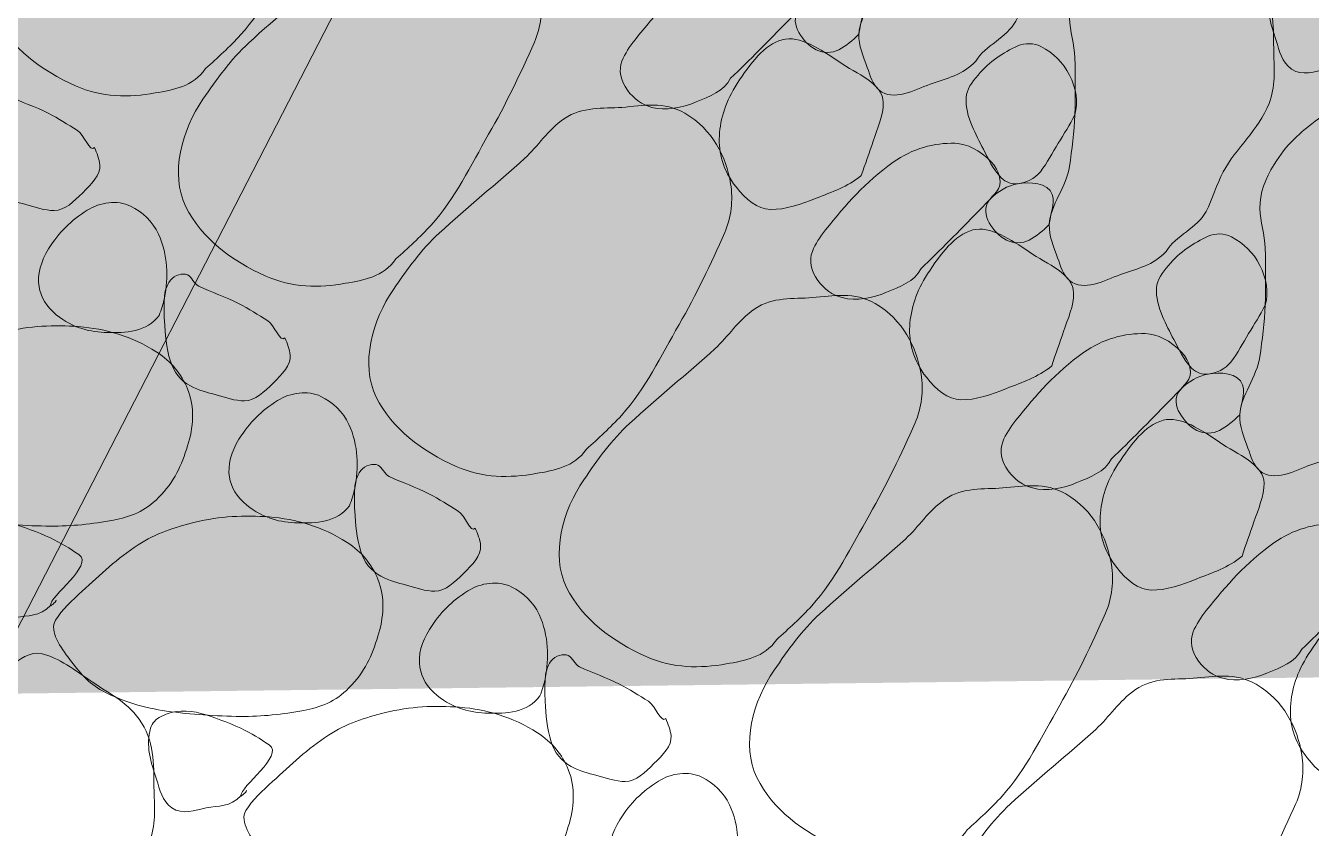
# Model space of a CAD drawing. Header units: feet. Extents: x 47819 to 50150, y 49272 to 50730.
# Drawn here: x 49366.87 to 49374.52, y 50336.52 to 50341.3 of the extents above; entities that cross this region are included whole.
import ezdxf

# ---------------------------------------------------------------- set-up
doc = ezdxf.new("R2010")
doc.units = ezdxf.units.FT
doc.header["$MEASUREMENT"] = 0
doc.layers.add('Level 30', color=1, linetype='Continuous', lineweight=0)
doc.layers.add('SILT FENCE', color=200, linetype='Continuous')

msp = doc.modelspace()

# ---------------------------------------------------------------- linework, layer by layer
at = {"layer": 'Level 30', "color": 5, "linetype": 'Continuous', "lineweight": 0}
msp.add_line((49337.5566, 50280.8125), (49371.9934, 50347.7679), dxfattribs=at)
at = {"layer": 'Level 30', "color": 1, "linetype": 'Continuous', "lineweight": 0}
for points, knots in [([(49367.9393, 50341.0413), (49367.8647, 50340.9337), (49367.7473, 50340.9155), (49367.6388, 50340.8963), (49367.4841, 50340.869), (49367.3193, 50340.8698), (49367.165, 50340.9388), (49366.9601, 50341.0304), (49366.7818, 50341.1635), (49366.6877, 50341.3524), (49366.5911, 50341.5463), (49366.6663, 50341.8126), (49366.7902, 50341.9924), (49366.8729, 50342.1123), (49366.9556, 50342.2301), (49367.0625, 50342.3282), (49367.2297, 50342.4817), (49367.405, 50342.6232), (49367.5716, 50342.7737), (49367.654, 50342.8483), (49367.7062, 50342.94), (49367.8085, 50343.0106), (49367.9152, 50343.0843), (49368.0365, 50343.069), (49368.1514, 50343.0778), (49368.2752, 50343.0872), (49368.4024, 50343.1151), (49368.5262, 50343.0424), (49368.6909, 50342.9456), (49368.7723, 50342.7845), (49368.7984, 50342.6217), (49368.8136, 50342.5268), (49368.8026, 50342.4213), (49368.7631, 50342.3318), (49368.6802, 50342.1442), (49368.5933, 50341.9623), (49368.4908, 50341.7838), (49368.3835, 50341.5968), (49368.2919, 50341.4033), (49368.1479, 50341.2428), (49368.0826, 50341.1702), (49368.0106, 50341.1069), (49367.9393, 50341.0413)], [0, 0, 0, 0, 0.050597, 0.050597, 0.050597, 0.122728, 0.122728, 0.122728, 0.218507, 0.218507, 0.218507, 0.316787, 0.316787, 0.316787, 0.38235, 0.38235, 0.38235, 0.484937, 0.484937, 0.484937, 0.535738, 0.535738, 0.535738, 0.588733, 0.588733, 0.588733, 0.645816, 0.645816, 0.645816, 0.721809, 0.721809, 0.721809, 0.766098, 0.766098, 0.766098, 0.85889, 0.85889, 0.85889, 0.956017, 0.956017, 0.956017, 1, 1, 1, 1]), ([(49372.5256, 50341.0866), (49372.4481, 50341.0019), (49372.3491, 50340.9838), (49372.2533, 50340.9487), (49372.1573, 50340.9135), (49372.0338, 50340.8437), (49371.9493, 50340.9133), (49371.9073, 50340.9479), (49371.8967, 50340.9987), (49371.8786, 50341.0477), (49371.8542, 50341.1135), (49371.8262, 50341.1807), (49371.8291, 50341.2457), (49371.8341, 50341.3623), (49371.9325, 50341.4716), (49371.9493, 50341.5921), (49371.9634, 50341.6938), (49371.9772, 50341.7967), (49371.9811, 50341.8997), (49371.9854, 50342.0128), (49371.9839, 50342.1261), (49371.9811, 50342.2391), (49371.9791, 50342.3187), (49371.9509, 50342.3972), (49371.9493, 50342.476), (49371.9474, 50342.5667), (49371.9822, 50342.6528), (49372.0341, 50342.7376), (49372.1059, 50342.8549), (49372.1856, 50342.928), (49372.2993, 50343.0099), (49372.3623, 50343.0553), (49372.4313, 50343.1061), (49372.4937, 50343.0912), (49372.5969, 50343.0665), (49372.6974, 50342.9907), (49372.7978, 50342.9215), (49372.9079, 50342.8456), (49373.0142, 50342.7995), (49373.0913, 50342.6775), (49373.1747, 50342.5455), (49373.1617, 50342.4076), (49373.1655, 50342.271), (49373.1683, 50342.17), (49373.1764, 50342.0662), (49373.1372, 50341.9669), (49373.0744, 50341.8078), (49372.9402, 50341.7021), (49372.865, 50341.5603), (49372.8253, 50341.4855), (49372.8015, 50341.3983), (49372.7624, 50341.3234), (49372.7117, 50341.2263), (49372.5805, 50341.1792), (49372.5256, 50341.0866)], [0, 0, 0, 0, 0.054316, 0.054316, 0.054316, 0.108799, 0.108799, 0.108799, 0.135821, 0.135821, 0.135821, 0.172146, 0.172146, 0.172146, 0.237422, 0.237422, 0.237422, 0.292461, 0.292461, 0.292461, 0.352873, 0.352873, 0.352873, 0.395413, 0.395413, 0.395413, 0.444368, 0.444368, 0.444368, 0.51201, 0.51201, 0.51201, 0.549525, 0.549525, 0.549525, 0.611502, 0.611502, 0.611502, 0.679424, 0.679424, 0.679424, 0.752988, 0.752988, 0.752988, 0.80734, 0.80734, 0.80734, 0.894432, 0.894432, 0.894432, 0.940374, 0.940374, 0.940374, 1, 1, 1, 1]), ([(49369.0728, 50339.9078), (49368.9982, 50339.8003), (49368.8808, 50339.7821), (49368.7722, 50339.7628), (49368.6176, 50339.7355), (49368.4528, 50339.7363), (49368.2985, 50339.8053), (49368.0936, 50339.8969), (49367.9153, 50340.03), (49367.8212, 50340.2189), (49367.7246, 50340.4128), (49367.7998, 50340.6791), (49367.9237, 50340.8589), (49368.0064, 50340.9788), (49368.0891, 50341.0966), (49368.196, 50341.1947), (49368.3632, 50341.3482), (49368.5385, 50341.4897), (49368.7051, 50341.6402), (49368.7875, 50341.7148), (49368.8397, 50341.8065), (49368.942, 50341.8771), (49369.0487, 50341.9508), (49369.17, 50341.9355), (49369.2849, 50341.9443), (49369.4087, 50341.9537), (49369.5359, 50341.9817), (49369.6597, 50341.9089), (49369.8244, 50341.8121), (49369.9058, 50341.6511), (49369.9319, 50341.4882), (49369.9471, 50341.3933), (49369.9361, 50341.2878), (49369.8965, 50341.1983), (49369.8137, 50341.0107), (49369.7268, 50340.8288), (49369.6243, 50340.6503), (49369.517, 50340.4633), (49369.4254, 50340.2698), (49369.2814, 50340.1093), (49369.2161, 50340.0367), (49369.1441, 50339.9734), (49369.0728, 50339.9078)], [0, 0, 0, 0, 0.050597, 0.050597, 0.050597, 0.122728, 0.122728, 0.122728, 0.218507, 0.218507, 0.218507, 0.316787, 0.316787, 0.316787, 0.38235, 0.38235, 0.38235, 0.484937, 0.484937, 0.484937, 0.535738, 0.535738, 0.535738, 0.588733, 0.588733, 0.588733, 0.645816, 0.645816, 0.645816, 0.721809, 0.721809, 0.721809, 0.766098, 0.766098, 0.766098, 0.85889, 0.85889, 0.85889, 0.956017, 0.956017, 0.956017, 1, 1, 1, 1]), ([(49373.6591, 50339.9531), (49373.5816, 50339.8684), (49373.4826, 50339.8503), (49373.3868, 50339.8152), (49373.2908, 50339.78), (49373.1673, 50339.7102), (49373.0828, 50339.7798), (49373.0408, 50339.8144), (49373.0302, 50339.8652), (49373.0121, 50339.9142), (49372.9877, 50339.98), (49372.9597, 50340.0473), (49372.9626, 50340.1122), (49372.9676, 50340.2288), (49373.066, 50340.3381), (49373.0828, 50340.4586), (49373.0969, 50340.5603), (49373.1106, 50340.6632), (49373.1146, 50340.7662), (49373.1189, 50340.8793), (49373.1174, 50340.9926), (49373.1146, 50341.1056), (49373.1126, 50341.1852), (49373.0844, 50341.2637), (49373.0828, 50341.3425), (49373.0809, 50341.4333), (49373.1157, 50341.5193), (49373.1676, 50341.6042), (49373.2394, 50341.7215), (49373.3191, 50341.7945), (49373.4328, 50341.8764), (49373.4958, 50341.9218), (49373.5648, 50341.9726), (49373.6272, 50341.9577), (49373.7304, 50341.9331), (49373.8309, 50341.8572), (49373.9313, 50341.788), (49374.0413, 50341.7122), (49374.1477, 50341.666), (49374.2247, 50341.5441), (49374.3082, 50341.412), (49374.2952, 50341.2741), (49374.299, 50341.1375), (49374.3018, 50341.0365), (49374.3099, 50340.9327), (49374.2707, 50340.8334), (49374.2079, 50340.6743), (49374.0737, 50340.5686), (49373.9985, 50340.4268), (49373.9588, 50340.3521), (49373.935, 50340.2648), (49373.8959, 50340.1899), (49373.8452, 50340.0928), (49373.714, 50340.0457), (49373.6591, 50339.9531)], [0, 0, 0, 0, 0.054316, 0.054316, 0.054316, 0.108799, 0.108799, 0.108799, 0.135821, 0.135821, 0.135821, 0.172146, 0.172146, 0.172146, 0.237422, 0.237422, 0.237422, 0.292461, 0.292461, 0.292461, 0.352873, 0.352873, 0.352873, 0.395413, 0.395413, 0.395413, 0.444368, 0.444368, 0.444368, 0.51201, 0.51201, 0.51201, 0.549525, 0.549525, 0.549525, 0.611502, 0.611502, 0.611502, 0.679424, 0.679424, 0.679424, 0.752988, 0.752988, 0.752988, 0.80734, 0.80734, 0.80734, 0.894432, 0.894432, 0.894432, 0.940374, 0.940374, 0.940374, 1, 1, 1, 1]), ([(49371.0654, 50340.984), (49371.025, 50340.905), (49370.9395, 50340.8761), (49370.8603, 50340.8426), (49370.7754, 50340.8067), (49370.6802, 50340.7888), (49370.5952, 50340.8108), (49370.5386, 50340.8254), (49370.491, 50340.8589), (49370.4502, 50340.9133), (49370.4098, 50340.9673), (49370.3971, 50341.0344), (49370.4184, 50341.0866), (49370.4364, 50341.1307), (49370.4634, 50341.1731), (49370.4962, 50341.2138), (49370.6213, 50341.3693), (49370.7298, 50341.4954), (49370.8992, 50341.6169), (49371.0136, 50341.6989), (49371.1465, 50341.7342), (49371.2669, 50341.73), (49371.3427, 50341.7274), (49371.4147, 50341.6889), (49371.4826, 50341.6204), (49371.5339, 50341.5686), (49371.5546, 50341.4852), (49371.5144, 50341.4401), (49371.4793, 50341.4007), (49371.4425, 50341.3621), (49371.4048, 50341.3234), (49371.2917, 50341.2074), (49371.1785, 50341.0925), (49371.0654, 50340.984)], [0, 0, 0, 0, 0.081972, 0.081972, 0.081972, 0.169857, 0.169857, 0.169857, 0.228285, 0.228285, 0.228285, 0.286248, 0.286248, 0.286248, 0.335334, 0.335334, 0.335334, 0.522907, 0.522907, 0.522907, 0.649504, 0.649504, 0.649504, 0.729114, 0.729114, 0.729114, 0.789367, 0.789367, 0.789367, 0.842044, 0.842044, 0.842044, 1, 1, 1, 1]), ([(49374.8152, 50341.1092), (49374.7524, 50341.0418), (49374.6808, 50341.052), (49374.6101, 50341.0385), (49374.5433, 50341.0257), (49374.4687, 50340.9939), (49374.4051, 50341.0385), (49374.3452, 50341.0804), (49374.3345, 50341.1459), (49374.3131, 50341.2082), (49374.2793, 50341.307), (49374.2477, 50341.4146), (49374.2778, 50341.5122), (49374.2871, 50341.5426), (49374.3105, 50341.5672), (49374.3414, 50341.5829), (49374.4185, 50341.6222), (49374.5032, 50341.622), (49374.5783, 50341.6006), (49374.6582, 50341.5779), (49374.7365, 50341.5486), (49374.8152, 50341.5122), (49374.8763, 50341.4839), (49374.9334, 50341.4484), (49374.9849, 50341.4132), (49375.0761, 50341.3509), (49374.8093, 50341.1626), (49374.8152, 50341.1092), (49374.8159, 50341.1023), (49374.86, 50341.1433), (49374.847, 50341.141)], [0, 0, 0, 0, 0.103475, 0.103475, 0.103475, 0.201297, 0.201297, 0.201297, 0.293367, 0.293367, 0.293367, 0.439391, 0.439391, 0.439391, 0.484772, 0.484772, 0.484772, 0.598088, 0.598088, 0.598088, 0.7187, 0.7187, 0.7187, 0.812423, 0.812423, 0.812423, 0.978533, 0.978533, 0.978533, 1, 1, 1, 1]), ([(49371.8291, 50341.2457), (49371.791, 50341.2075), (49371.7531, 50341.1778), (49371.7089, 50341.1537), (49371.6696, 50341.1323), (49371.6163, 50341.1324), (49371.5745, 50341.1537), (49371.5294, 50341.1768), (49371.4975, 50341.2138), (49371.472, 50341.2563), (49371.4483, 50341.2956), (49371.4377, 50341.3518), (49371.472, 50341.3906), (49371.5221, 50341.4474), (49371.5824, 50341.4784), (49371.6417, 50341.4896), (49371.7064, 50341.5019), (49371.8254, 50341.497), (49371.8467, 50341.426), (49371.8648, 50341.3661), (49371.8325, 50341.306), (49371.8291, 50341.2457)], [0, 0, 0, 0, 0.13075, 0.13075, 0.13075, 0.246831, 0.246831, 0.246831, 0.372114, 0.372114, 0.372114, 0.488195, 0.488195, 0.488195, 0.657947, 0.657947, 0.657947, 0.84346, 0.84346, 0.84346, 1, 1, 1, 1]), ([(49371.8432, 50340.4042), (49371.7592, 50340.3359), (49371.6697, 50340.3076), (49371.5745, 50340.2698), (49371.4857, 50340.2346), (49371.3914, 50340.2), (49371.3023, 50340.2027), (49371.2243, 50340.205), (49371.158, 50340.2595), (49371.0972, 50340.337), (49371.0179, 50340.4381), (49370.9926, 50340.54), (49370.9982, 50340.6411), (49371.0039, 50340.745), (49371.0367, 50340.8486), (49371.1043, 50340.9522), (49371.1813, 50341.0704), (49371.2654, 50341.1852), (49371.373, 50341.2138), (49371.4763, 50341.2413), (49371.6011, 50341.1563), (49371.7089, 50341.083), (49371.8166, 50341.0098), (49371.9722, 50340.953), (49371.974, 50340.8391), (49371.9752, 50340.764), (49371.9396, 50340.6842), (49371.9139, 50340.6093), (49371.8905, 50340.5409), (49371.8659, 50340.4728), (49371.8432, 50340.4042)], [0, 0, 0, 0, 0.099321, 0.099321, 0.099321, 0.192025, 0.192025, 0.192025, 0.273076, 0.273076, 0.273076, 0.378794, 0.378794, 0.378794, 0.48747, 0.48747, 0.48747, 0.61146, 0.61146, 0.61146, 0.73063, 0.73063, 0.73063, 0.849753, 0.849753, 0.849753, 0.928287, 0.928287, 0.928287, 1, 1, 1, 1]), ([(49373.1146, 50340.7662), (49373.0837, 50340.704), (49373.0495, 50340.6528), (49373.0156, 50340.5965), (49372.9811, 50340.5392), (49372.9523, 50340.4829), (49372.9095, 50340.4268), (49372.877, 50340.3843), (49372.8213, 50340.3623), (49372.7752, 50340.3561), (49372.7432, 50340.3518), (49372.7037, 50340.3628), (49372.6762, 50340.3915), (49372.6238, 50340.446), (49372.6016, 50340.5017), (49372.5701, 50340.5612), (49372.546, 50340.6068), (49372.5239, 50340.6517), (49372.5029, 50340.6991), (49372.4793, 50340.7526), (49372.4636, 50340.8134), (49372.4676, 50340.8688), (49372.471, 50340.9173), (49372.5013, 50340.9603), (49372.5383, 50341.0031), (49372.6098, 50341.0859), (49372.6861, 50341.1368), (49372.7752, 50341.1764), (49372.8171, 50341.1949), (49372.8705, 50341.1954), (49372.9131, 50341.1728), (49372.9872, 50341.1335), (49373.0443, 50341.0811), (49373.0828, 50341.0031), (49373.1211, 50340.9255), (49373.1375, 50340.842), (49373.1146, 50340.7662)], [0, 0, 0, 0, 0.087607, 0.087607, 0.087607, 0.176844, 0.176844, 0.176844, 0.244543, 0.244543, 0.244543, 0.291416, 0.291416, 0.291416, 0.380653, 0.380653, 0.380653, 0.449046, 0.449046, 0.449046, 0.526343, 0.526343, 0.526343, 0.594042, 0.594042, 0.594042, 0.724902, 0.724902, 0.724902, 0.786407, 0.786407, 0.786407, 0.893425, 0.893425, 0.893425, 1, 1, 1, 1]), ([(49367.2781, 50340.5711), (49367.292, 50340.5378), (49367.3065, 50340.5023), (49367.3099, 50340.4685), (49367.3162, 50340.4071), (49367.2597, 50340.3552), (49367.2074, 50340.3024), (49367.1538, 50340.2483), (49367.1022, 50340.1965), (49367.0377, 50340.1963), (49366.9819, 50340.1962), (49366.924, 50340.2154), (49366.868, 50340.2317), (49366.816, 50340.2468), (49366.7655, 50340.2581), (49366.716, 50340.2847), (49366.6572, 50340.3163), (49366.6148, 50340.3705), (49366.5958, 50340.4332), (49366.5716, 50340.5129), (49366.5651, 50340.5928), (49366.5604, 50340.6736), (49366.5578, 50340.7183), (49366.5578, 50340.7632), (49366.5604, 50340.808), (49366.5626, 50340.8452), (49366.5706, 50340.8798), (49366.5958, 50340.914), (49366.6199, 50340.9468), (49366.6708, 50340.9596), (49366.6983, 50340.9458), (49366.7226, 50340.9337), (49366.7377, 50340.8922), (49366.7655, 50340.8787), (49366.841, 50340.8418), (49366.9262, 50340.8162), (49367.0024, 50340.7761), (49367.0617, 50340.7449), (49367.1191, 50340.7086), (49367.1756, 50340.6736), (49367.2163, 50340.6484), (49367.2507, 50340.5398), (49367.2781, 50340.5711)], [0, 0, 0, 0, 0.046192, 0.046192, 0.046192, 0.130206, 0.130206, 0.130206, 0.216316, 0.216316, 0.216316, 0.290904, 0.290904, 0.290904, 0.360184, 0.360184, 0.360184, 0.442388, 0.442388, 0.442388, 0.546946, 0.546946, 0.546946, 0.604754, 0.604754, 0.604754, 0.652861, 0.652861, 0.652861, 0.699053, 0.699053, 0.699053, 0.739929, 0.739929, 0.739929, 0.850992, 0.850992, 0.850992, 0.93761, 0.93761, 0.93761, 1, 1, 1, 1]), ([(49370.2063, 50338.7743), (49370.1317, 50338.6668), (49370.0142, 50338.6486), (49369.9057, 50338.6294), (49369.751, 50338.602), (49369.5863, 50338.6028), (49369.432, 50338.6718), (49369.2271, 50338.7634), (49369.0488, 50338.8965), (49368.9547, 50339.0854), (49368.8581, 50339.2793), (49368.9333, 50339.5456), (49369.0572, 50339.7254), (49369.1399, 50339.8453), (49369.2225, 50339.9631), (49369.3294, 50340.0612), (49369.4967, 50340.2147), (49369.672, 50340.3562), (49369.8386, 50340.5067), (49369.921, 50340.5813), (49369.9732, 50340.673), (49370.0754, 50340.7436), (49370.1821, 50340.8173), (49370.3034, 50340.802), (49370.4184, 50340.8108), (49370.5422, 50340.8202), (49370.6694, 50340.8482), (49370.7932, 50340.7754), (49370.9579, 50340.6786), (49371.0393, 50340.5176), (49371.0654, 50340.3547), (49371.0806, 50340.2598), (49371.0696, 50340.1543), (49371.03, 50340.0648), (49370.9472, 50339.8772), (49370.8603, 50339.6954), (49370.7578, 50339.5168), (49370.6505, 50339.3299), (49370.5589, 50339.1363), (49370.4149, 50338.9758), (49370.3496, 50338.9032), (49370.2776, 50338.8399), (49370.2063, 50338.7743)], [0, 0, 0, 0, 0.050597, 0.050597, 0.050597, 0.122728, 0.122728, 0.122728, 0.218507, 0.218507, 0.218507, 0.316787, 0.316787, 0.316787, 0.38235, 0.38235, 0.38235, 0.484937, 0.484937, 0.484937, 0.535738, 0.535738, 0.535738, 0.588733, 0.588733, 0.588733, 0.645816, 0.645816, 0.645816, 0.721809, 0.721809, 0.721809, 0.766098, 0.766098, 0.766098, 0.85889, 0.85889, 0.85889, 0.956017, 0.956017, 0.956017, 1, 1, 1, 1]), ([(49374.7926, 50338.8196), (49374.7151, 50338.7349), (49374.616, 50338.7168), (49374.5203, 50338.6817), (49374.4243, 50338.6465), (49374.3008, 50338.5767), (49374.2163, 50338.6463), (49374.1743, 50338.6809), (49374.1637, 50338.7317), (49374.1455, 50338.7807), (49374.1212, 50338.8465), (49374.0932, 50338.9138), (49374.0961, 50338.9787), (49374.1011, 50339.0953), (49374.1995, 50339.2046), (49374.2163, 50339.3251), (49374.2304, 50339.4268), (49374.2441, 50339.5297), (49374.2481, 50339.6327), (49374.2524, 50339.7458), (49374.2509, 50339.8591), (49374.2481, 50339.9722), (49374.2461, 50340.0517), (49374.2179, 50340.1302), (49374.2163, 50340.209), (49374.2144, 50340.2998), (49374.2492, 50340.3858), (49374.3011, 50340.4707), (49374.3729, 50340.588), (49374.4526, 50340.661), (49374.5663, 50340.7429), (49374.6293, 50340.7883), (49374.6983, 50340.8391), (49374.7607, 50340.8242), (49374.8639, 50340.7996), (49374.9644, 50340.7237), (49375.0648, 50340.6545), (49375.1748, 50340.5787), (49375.2812, 50340.5325), (49375.3582, 50340.4106), (49375.4417, 50340.2785), (49375.4287, 50340.1406), (49375.4325, 50340.004), (49375.4353, 50339.903), (49375.4434, 50339.7992), (49375.4042, 50339.6999), (49375.3414, 50339.5408), (49375.2071, 50339.4351), (49375.132, 50339.2933), (49375.0923, 50339.2186), (49375.0685, 50339.1313), (49375.0294, 50339.0564), (49374.9787, 50338.9593), (49374.8475, 50338.9122), (49374.7926, 50338.8196)], [0, 0, 0, 0, 0.054316, 0.054316, 0.054316, 0.108799, 0.108799, 0.108799, 0.135821, 0.135821, 0.135821, 0.172146, 0.172146, 0.172146, 0.237422, 0.237422, 0.237422, 0.292461, 0.292461, 0.292461, 0.352873, 0.352873, 0.352873, 0.395413, 0.395413, 0.395413, 0.444368, 0.444368, 0.444368, 0.51201, 0.51201, 0.51201, 0.549525, 0.549525, 0.549525, 0.611502, 0.611502, 0.611502, 0.679424, 0.679424, 0.679424, 0.752988, 0.752988, 0.752988, 0.80734, 0.80734, 0.80734, 0.894432, 0.894432, 0.894432, 0.940374, 0.940374, 0.940374, 1, 1, 1, 1]), ([(49372.1989, 50339.8505), (49372.1585, 50339.7715), (49372.073, 50339.7426), (49371.9938, 50339.7091), (49371.9089, 50339.6732), (49371.8137, 50339.6553), (49371.7287, 50339.6773), (49371.6721, 50339.6919), (49371.6245, 50339.7254), (49371.5837, 50339.7798), (49371.5433, 50339.8338), (49371.5306, 50339.9009), (49371.5519, 50339.9531), (49371.5699, 50339.9972), (49371.5969, 50340.0397), (49371.6297, 50340.0803), (49371.7548, 50340.2358), (49371.8633, 50340.3619), (49372.0327, 50340.4834), (49372.1471, 50340.5654), (49372.28, 50340.6007), (49372.4004, 50340.5965), (49372.4761, 50340.5939), (49372.5482, 50340.5554), (49372.6161, 50340.4869), (49372.6674, 50340.4351), (49372.6881, 50340.3517), (49372.6479, 50340.3066), (49372.6128, 50340.2672), (49372.576, 50340.2287), (49372.5383, 50340.1899), (49372.4252, 50340.0739), (49372.312, 50339.959), (49372.1989, 50339.8505)], [0, 0, 0, 0, 0.081972, 0.081972, 0.081972, 0.169857, 0.169857, 0.169857, 0.228285, 0.228285, 0.228285, 0.286248, 0.286248, 0.286248, 0.335334, 0.335334, 0.335334, 0.522907, 0.522907, 0.522907, 0.649504, 0.649504, 0.649504, 0.729114, 0.729114, 0.729114, 0.789367, 0.789367, 0.789367, 0.842044, 0.842044, 0.842044, 1, 1, 1, 1]), ([(49372.9626, 50340.1122), (49372.9245, 50340.074), (49372.8866, 50340.0443), (49372.8424, 50340.0202), (49372.8031, 50339.9989), (49372.7498, 50339.9989), (49372.708, 50340.0202), (49372.6629, 50340.0433), (49372.631, 50340.0803), (49372.6055, 50340.1228), (49372.5818, 50340.1621), (49372.5712, 50340.2183), (49372.6055, 50340.2571), (49372.6556, 50340.3139), (49372.7159, 50340.3449), (49372.7752, 50340.3561), (49372.8399, 50340.3684), (49372.9589, 50340.3635), (49372.9802, 50340.2925), (49372.9983, 50340.2326), (49372.966, 50340.1725), (49372.9626, 50340.1122)], [0, 0, 0, 0, 0.13075, 0.13075, 0.13075, 0.246831, 0.246831, 0.246831, 0.372114, 0.372114, 0.372114, 0.488195, 0.488195, 0.488195, 0.657947, 0.657947, 0.657947, 0.84346, 0.84346, 0.84346, 1, 1, 1, 1]), ([(49367.6621, 50339.5719), (49367.5925, 50339.4734), (49367.4567, 50339.4662), (49367.3545, 50339.4694), (49367.253, 50339.4726), (49367.1515, 50339.4928), (49367.0504, 50339.5755), (49366.9891, 50339.6256), (49366.9584, 50339.6811), (49366.9479, 50339.7416), (49366.9354, 50339.814), (49366.9594, 50339.8958), (49367.0045, 50339.9679), (49367.0673, 50340.0684), (49367.1384, 50340.1375), (49367.2343, 50340.1977), (49367.3108, 50340.2458), (49367.4143, 50340.2613), (49367.4924, 50340.2225), (49367.5631, 50340.1872), (49367.6237, 50340.1332), (49367.6586, 50340.0563), (49367.7155, 50339.9308), (49367.7183, 50339.7979), (49367.6939, 50339.6745), (49367.6871, 50339.6399), (49367.6766, 50339.6058), (49367.6621, 50339.5719)], [0, 0, 0, 0, 0.135954, 0.135954, 0.135954, 0.270983, 0.270983, 0.270983, 0.352857, 0.352857, 0.352857, 0.450656, 0.450656, 0.450656, 0.586933, 0.586933, 0.586933, 0.695652, 0.695652, 0.695652, 0.79419, 0.79419, 0.79419, 0.954985, 0.954985, 0.954985, 1, 1, 1, 1]), ([(49372.9767, 50339.2707), (49372.8927, 50339.2024), (49372.8032, 50339.1741), (49372.708, 50339.1364), (49372.6192, 50339.1011), (49372.5249, 50339.0665), (49372.4358, 50339.0692), (49372.3578, 50339.0715), (49372.2915, 50339.126), (49372.2307, 50339.2035), (49372.1514, 50339.3046), (49372.1261, 50339.4065), (49372.1317, 50339.5076), (49372.1374, 50339.6115), (49372.1702, 50339.7151), (49372.2378, 50339.8187), (49372.3148, 50339.9369), (49372.3989, 50340.0517), (49372.5065, 50340.0803), (49372.6098, 50340.1078), (49372.7346, 50340.0228), (49372.8424, 50339.9495), (49372.9501, 50339.8763), (49373.1057, 50339.8195), (49373.1075, 50339.7056), (49373.1087, 50339.6305), (49373.0731, 50339.5507), (49373.0474, 50339.4758), (49373.024, 50339.4074), (49372.9994, 50339.3393), (49372.9767, 50339.2707)], [0, 0, 0, 0, 0.099321, 0.099321, 0.099321, 0.192025, 0.192025, 0.192025, 0.273076, 0.273076, 0.273076, 0.378794, 0.378794, 0.378794, 0.48747, 0.48747, 0.48747, 0.61146, 0.61146, 0.61146, 0.73063, 0.73063, 0.73063, 0.849753, 0.849753, 0.849753, 0.928287, 0.928287, 0.928287, 1, 1, 1, 1]), ([(49374.2481, 50339.6327), (49374.2172, 50339.5705), (49374.183, 50339.5193), (49374.1491, 50339.463), (49374.1146, 50339.4057), (49374.0858, 50339.3494), (49374.043, 50339.2933), (49374.0105, 50339.2508), (49373.9548, 50339.2288), (49373.9087, 50339.2226), (49373.8767, 50339.2183), (49373.8372, 50339.2293), (49373.8097, 50339.258), (49373.7573, 50339.3125), (49373.735, 50339.3682), (49373.7036, 50339.4277), (49373.6795, 50339.4733), (49373.6574, 50339.5182), (49373.6364, 50339.5656), (49373.6128, 50339.6191), (49373.5971, 50339.6799), (49373.6011, 50339.7353), (49373.6045, 50339.7838), (49373.6348, 50339.8268), (49373.6718, 50339.8696), (49373.7433, 50339.9524), (49373.8196, 50340.0033), (49373.9087, 50340.0429), (49373.9505, 50340.0615), (49374.004, 50340.062), (49374.0466, 50340.0393), (49374.1207, 50340), (49374.1778, 50339.9476), (49374.2163, 50339.8696), (49374.2546, 50339.792), (49374.271, 50339.7085), (49374.2481, 50339.6327)], [0, 0, 0, 0, 0.087607, 0.087607, 0.087607, 0.176844, 0.176844, 0.176844, 0.244543, 0.244543, 0.244543, 0.291416, 0.291416, 0.291416, 0.380653, 0.380653, 0.380653, 0.449046, 0.449046, 0.449046, 0.526343, 0.526343, 0.526343, 0.594042, 0.594042, 0.594042, 0.724902, 0.724902, 0.724902, 0.786407, 0.786407, 0.786407, 0.893425, 0.893425, 0.893425, 1, 1, 1, 1]), ([(49368.4116, 50339.4376), (49368.4255, 50339.4043), (49368.44, 50339.3688), (49368.4434, 50339.335), (49368.4497, 50339.2736), (49368.3932, 50339.2217), (49368.3409, 50339.1689), (49368.2873, 50339.1148), (49368.2357, 50339.063), (49368.1712, 50339.0628), (49368.1154, 50339.0627), (49368.0575, 50339.0819), (49368.0015, 50339.0982), (49367.9495, 50339.1133), (49367.899, 50339.1246), (49367.8495, 50339.1512), (49367.7907, 50339.1828), (49367.7483, 50339.237), (49367.7293, 50339.2997), (49367.7051, 50339.3794), (49367.6986, 50339.4593), (49367.6939, 50339.5401), (49367.6913, 50339.5848), (49367.6913, 50339.6297), (49367.6939, 50339.6745), (49367.6961, 50339.7117), (49367.7041, 50339.7464), (49367.7293, 50339.7805), (49367.7534, 50339.8133), (49367.8043, 50339.8261), (49367.8318, 50339.8123), (49367.8561, 50339.8002), (49367.8712, 50339.7587), (49367.899, 50339.7452), (49367.9745, 50339.7083), (49368.0597, 50339.6827), (49368.1358, 50339.6426), (49368.1952, 50339.6114), (49368.2526, 50339.5751), (49368.3091, 50339.5401), (49368.3498, 50339.5149), (49368.3842, 50339.4063), (49368.4116, 50339.4376)], [0, 0, 0, 0, 0.046192, 0.046192, 0.046192, 0.130206, 0.130206, 0.130206, 0.216316, 0.216316, 0.216316, 0.290904, 0.290904, 0.290904, 0.360184, 0.360184, 0.360184, 0.442388, 0.442388, 0.442388, 0.546946, 0.546946, 0.546946, 0.604754, 0.604754, 0.604754, 0.652861, 0.652861, 0.652861, 0.699053, 0.699053, 0.699053, 0.739929, 0.739929, 0.739929, 0.850992, 0.850992, 0.850992, 0.93761, 0.93761, 0.93761, 1, 1, 1, 1]), ([(49371.3397, 50337.6408), (49371.2652, 50337.5333), (49371.1477, 50337.5151), (49371.0392, 50337.4959), (49370.8845, 50337.4685), (49370.7198, 50337.4693), (49370.5655, 50337.5383), (49370.3606, 50337.6299), (49370.1823, 50337.763), (49370.0882, 50337.9519), (49369.9916, 50338.1458), (49370.0667, 50338.4121), (49370.1907, 50338.5919), (49370.2734, 50338.7118), (49370.356, 50338.8297), (49370.4629, 50338.9278), (49370.6302, 50339.0813), (49370.8055, 50339.2227), (49370.9721, 50339.3732), (49371.0545, 50339.4478), (49371.1066, 50339.5395), (49371.2089, 50339.6101), (49371.3156, 50339.6838), (49371.4369, 50339.6685), (49371.5519, 50339.6773), (49371.6757, 50339.6867), (49371.8029, 50339.7147), (49371.9266, 50339.6419), (49372.0914, 50339.5451), (49372.1728, 50339.3841), (49372.1989, 50339.2212), (49372.2141, 50339.1263), (49372.2031, 50339.0208), (49372.1635, 50338.9313), (49372.0807, 50338.7437), (49371.9938, 50338.5619), (49371.8913, 50338.3833), (49371.784, 50338.1964), (49371.6924, 50338.0028), (49371.5483, 50337.8423), (49371.4831, 50337.7697), (49371.4111, 50337.7064), (49371.3397, 50337.6408)], [0, 0, 0, 0, 0.050597, 0.050597, 0.050597, 0.122728, 0.122728, 0.122728, 0.218507, 0.218507, 0.218507, 0.316787, 0.316787, 0.316787, 0.38235, 0.38235, 0.38235, 0.484937, 0.484937, 0.484937, 0.535738, 0.535738, 0.535738, 0.588733, 0.588733, 0.588733, 0.645816, 0.645816, 0.645816, 0.721809, 0.721809, 0.721809, 0.766098, 0.766098, 0.766098, 0.85889, 0.85889, 0.85889, 0.956017, 0.956017, 0.956017, 1, 1, 1, 1]), ([(49367.6586, 50338.4865), (49367.5818, 50338.406), (49367.4895, 50338.3712), (49367.3899, 50338.3522), (49367.265, 50338.3284), (49367.1402, 50338.316), (49367.0151, 50338.3168), (49366.8679, 50338.3178), (49366.7204, 50338.328), (49366.5731, 50338.3486), (49366.4401, 50338.3673), (49366.3154, 50338.4035), (49366.1913, 50338.4688), (49366.1076, 50338.5129), (49366.0553, 50338.5792), (49365.9969, 50338.6562), (49365.9431, 50338.7271), (49365.8727, 50338.8238), (49365.912, 50338.8896), (49365.9493, 50338.9519), (49366.0118, 50339.0084), (49366.0711, 50339.0628), (49366.1801, 50339.1628), (49366.2793, 50339.2563), (49366.4034, 50339.3386), (49366.5084, 50339.4081), (49366.6234, 50339.4431), (49366.7428, 50339.4729), (49366.8879, 50339.5092), (49367.0387, 50339.5165), (49367.1848, 50339.5048), (49367.3455, 50339.4918), (49367.497, 50339.4493), (49367.6479, 50339.3527), (49367.7365, 50339.2961), (49367.7941, 50339.224), (49367.8318, 50339.1335), (49367.8765, 50339.0262), (49367.8661, 50338.902), (49367.8318, 50338.7941), (49367.7962, 50338.6819), (49367.755, 50338.5799), (49367.6586, 50338.4865)], [0, 0, 0, 0, 0.060327, 0.060327, 0.060327, 0.135919, 0.135919, 0.135919, 0.224896, 0.224896, 0.224896, 0.305284, 0.305284, 0.305284, 0.359513, 0.359513, 0.359513, 0.409373, 0.409373, 0.409373, 0.456607, 0.456607, 0.456607, 0.543329, 0.543329, 0.543329, 0.616633, 0.616633, 0.616633, 0.70561, 0.70561, 0.70561, 0.803499, 0.803499, 0.803499, 0.860951, 0.860951, 0.860951, 0.929109, 0.929109, 0.929109, 1, 1, 1, 1]), ([(49373.3324, 50338.717), (49373.292, 50338.638), (49373.2065, 50338.6091), (49373.1273, 50338.5756), (49373.0424, 50338.5397), (49372.9472, 50338.5219), (49372.8622, 50338.5438), (49372.8056, 50338.5584), (49372.758, 50338.5919), (49372.7172, 50338.6463), (49372.6768, 50338.7003), (49372.6641, 50338.7674), (49372.6854, 50338.8196), (49372.7034, 50338.8637), (49372.7304, 50338.9062), (49372.7632, 50338.9468), (49372.8883, 50339.1023), (49372.9968, 50339.2284), (49373.1662, 50339.3499), (49373.2806, 50339.4319), (49373.4135, 50339.4672), (49373.5339, 50339.463), (49373.6096, 50339.4604), (49373.6817, 50339.4219), (49373.7496, 50339.3534), (49373.8009, 50339.3016), (49373.8216, 50339.2182), (49373.7814, 50339.1731), (49373.7462, 50339.1337), (49373.7095, 50339.0952), (49373.6718, 50339.0564), (49373.5587, 50338.9404), (49373.4455, 50338.8255), (49373.3324, 50338.717)], [0, 0, 0, 0, 0.081972, 0.081972, 0.081972, 0.169857, 0.169857, 0.169857, 0.228285, 0.228285, 0.228285, 0.286248, 0.286248, 0.286248, 0.335334, 0.335334, 0.335334, 0.522907, 0.522907, 0.522907, 0.649504, 0.649504, 0.649504, 0.729114, 0.729114, 0.729114, 0.789367, 0.789367, 0.789367, 0.842044, 0.842044, 0.842044, 1, 1, 1, 1]), ([(49374.0961, 50338.9787), (49374.058, 50338.9406), (49374.0201, 50338.9108), (49373.9758, 50338.8867), (49373.9366, 50338.8654), (49373.8833, 50338.8654), (49373.8415, 50338.8867), (49373.7963, 50338.9098), (49373.7645, 50338.9468), (49373.739, 50338.9893), (49373.7153, 50339.0286), (49373.7047, 50339.0848), (49373.739, 50339.1236), (49373.7891, 50339.1804), (49373.8494, 50339.2114), (49373.9087, 50339.2226), (49373.9734, 50339.2349), (49374.0924, 50339.23), (49374.1137, 50339.159), (49374.1318, 50339.0991), (49374.0995, 50339.039), (49374.0961, 50338.9787)], [0, 0, 0, 0, 0.13075, 0.13075, 0.13075, 0.246831, 0.246831, 0.246831, 0.372114, 0.372114, 0.372114, 0.488195, 0.488195, 0.488195, 0.657947, 0.657947, 0.657947, 0.84346, 0.84346, 0.84346, 1, 1, 1, 1]), ([(49368.7956, 50338.4384), (49368.726, 50338.3399), (49368.5901, 50338.3327), (49368.488, 50338.3359), (49368.3865, 50338.3391), (49368.285, 50338.3593), (49368.1839, 50338.442), (49368.1226, 50338.4921), (49368.0919, 50338.5476), (49368.0814, 50338.6081), (49368.0689, 50338.6805), (49368.0929, 50338.7623), (49368.138, 50338.8344), (49368.2008, 50338.9349), (49368.2719, 50339.004), (49368.3678, 50339.0642), (49368.4443, 50339.1123), (49368.5478, 50339.1279), (49368.6259, 50339.089), (49368.6966, 50339.0537), (49368.7572, 50338.9997), (49368.792, 50338.9228), (49368.849, 50338.7973), (49368.8518, 50338.6644), (49368.8274, 50338.541), (49368.8206, 50338.5064), (49368.8101, 50338.4723), (49368.7956, 50338.4384)], [0, 0, 0, 0, 0.135954, 0.135954, 0.135954, 0.270983, 0.270983, 0.270983, 0.352857, 0.352857, 0.352857, 0.450656, 0.450656, 0.450656, 0.586933, 0.586933, 0.586933, 0.695652, 0.695652, 0.695652, 0.79419, 0.79419, 0.79419, 0.954985, 0.954985, 0.954985, 1, 1, 1, 1]), ([(49374.1102, 50338.1372), (49374.0262, 50338.0689), (49373.9367, 50338.0406), (49373.8415, 50338.0029), (49373.7527, 50337.9676), (49373.6584, 50337.933), (49373.5693, 50337.9357), (49373.4913, 50337.938), (49373.425, 50337.9925), (49373.3642, 50338.07), (49373.2849, 50338.1712), (49373.2596, 50338.273), (49373.2652, 50338.3741), (49373.2709, 50338.478), (49373.3037, 50338.5816), (49373.3713, 50338.6852), (49373.4483, 50338.8034), (49373.5324, 50338.9182), (49373.64, 50338.9468), (49373.7433, 50338.9743), (49373.8681, 50338.8893), (49373.9758, 50338.816), (49374.0836, 50338.7428), (49374.2392, 50338.686), (49374.241, 50338.5721), (49374.2422, 50338.497), (49374.2065, 50338.4172), (49374.1809, 50338.3423), (49374.1575, 50338.2739), (49374.1329, 50338.2058), (49374.1102, 50338.1372)], [0, 0, 0, 0, 0.099321, 0.099321, 0.099321, 0.192025, 0.192025, 0.192025, 0.273076, 0.273076, 0.273076, 0.378794, 0.378794, 0.378794, 0.48747, 0.48747, 0.48747, 0.61146, 0.61146, 0.61146, 0.73063, 0.73063, 0.73063, 0.849753, 0.849753, 0.849753, 0.928287, 0.928287, 0.928287, 1, 1, 1, 1]), ([(49369.5451, 50338.3041), (49369.559, 50338.2708), (49369.5735, 50338.2353), (49369.5769, 50338.2016), (49369.5832, 50338.1401), (49369.5267, 50338.0882), (49369.4744, 50338.0354), (49369.4208, 50337.9813), (49369.3692, 50337.9295), (49369.3047, 50337.9293), (49369.2489, 50337.9292), (49369.191, 50337.9484), (49369.135, 50337.9647), (49369.083, 50337.9798), (49369.0325, 50337.9911), (49368.983, 50338.0177), (49368.9242, 50338.0493), (49368.8818, 50338.1035), (49368.8628, 50338.1662), (49368.8386, 50338.2459), (49368.8321, 50338.3258), (49368.8274, 50338.4066), (49368.8248, 50338.4513), (49368.8248, 50338.4962), (49368.8274, 50338.541), (49368.8296, 50338.5782), (49368.8376, 50338.6129), (49368.8628, 50338.647), (49368.8869, 50338.6798), (49368.9378, 50338.6926), (49368.9653, 50338.6789), (49368.9896, 50338.6667), (49369.0046, 50338.6252), (49369.0325, 50338.6117), (49369.108, 50338.5748), (49369.1932, 50338.5492), (49369.2693, 50338.5091), (49369.3287, 50338.4779), (49369.3861, 50338.4416), (49369.4426, 50338.4066), (49369.4833, 50338.3814), (49369.5177, 50338.2728), (49369.5451, 50338.3041)], [0, 0, 0, 0, 0.046192, 0.046192, 0.046192, 0.130206, 0.130206, 0.130206, 0.216316, 0.216316, 0.216316, 0.290904, 0.290904, 0.290904, 0.360184, 0.360184, 0.360184, 0.442388, 0.442388, 0.442388, 0.546946, 0.546946, 0.546946, 0.604754, 0.604754, 0.604754, 0.652861, 0.652861, 0.652861, 0.699053, 0.699053, 0.699053, 0.739929, 0.739929, 0.739929, 0.850992, 0.850992, 0.850992, 0.93761, 0.93761, 0.93761, 1, 1, 1, 1]), ([(49372.4732, 50336.5073), (49372.3987, 50336.3998), (49372.2812, 50336.3816), (49372.1727, 50336.3624), (49372.018, 50336.335), (49371.8533, 50336.3358), (49371.699, 50336.4048), (49371.494, 50336.4964), (49371.3158, 50336.6296), (49371.2217, 50336.8185), (49371.1251, 50337.0123), (49371.2002, 50337.2786), (49371.3242, 50337.4584), (49371.4069, 50337.5783), (49371.4895, 50337.6962), (49371.5964, 50337.7943), (49371.7637, 50337.9478), (49371.939, 50338.0892), (49372.1055, 50338.2397), (49372.188, 50338.3143), (49372.2401, 50338.406), (49372.3424, 50338.4766), (49372.4491, 50338.5503), (49372.5704, 50338.535), (49372.6854, 50338.5438), (49372.8092, 50338.5533), (49372.9364, 50338.5812), (49373.0601, 50338.5084), (49373.2249, 50338.4116), (49373.3063, 50338.2506), (49373.3324, 50338.0877), (49373.3476, 50337.9928), (49373.3366, 50337.8873), (49373.297, 50337.7978), (49373.2142, 50337.6102), (49373.1273, 50337.4284), (49373.0248, 50337.2498), (49372.9175, 50337.0629), (49372.8259, 50336.8693), (49372.6818, 50336.7089), (49372.6166, 50336.6362), (49372.5446, 50336.5729), (49372.4732, 50336.5073)], [0, 0, 0, 0, 0.050597, 0.050597, 0.050597, 0.122728, 0.122728, 0.122728, 0.218507, 0.218507, 0.218507, 0.316787, 0.316787, 0.316787, 0.38235, 0.38235, 0.38235, 0.484937, 0.484937, 0.484937, 0.535738, 0.535738, 0.535738, 0.588733, 0.588733, 0.588733, 0.645816, 0.645816, 0.645816, 0.721809, 0.721809, 0.721809, 0.766098, 0.766098, 0.766098, 0.85889, 0.85889, 0.85889, 0.956017, 0.956017, 0.956017, 1, 1, 1, 1]), ([(49367.0151, 50337.8431), (49366.9523, 50337.7757), (49366.8807, 50337.7858), (49366.81, 50337.7723), (49366.7432, 50337.7596), (49366.6686, 50337.7278), (49366.605, 50337.7723), (49366.5451, 50337.8143), (49366.5344, 50337.8798), (49366.513, 50337.942), (49366.4792, 50338.0408), (49366.4476, 50338.1485), (49366.4777, 50338.2461), (49366.487, 50338.2764), (49366.5104, 50338.3011), (49366.5413, 50338.3168), (49366.6184, 50338.356), (49366.7032, 50338.3559), (49366.7782, 50338.3345), (49366.8581, 50338.3117), (49366.9364, 50338.2825), (49367.0151, 50338.2461), (49367.0762, 50338.2178), (49367.1333, 50338.1823), (49367.1848, 50338.1471), (49367.276, 50338.0848), (49367.0092, 50337.8965), (49367.0151, 50337.8431), (49367.0158, 50337.8362), (49367.0599, 50337.8772), (49367.0469, 50337.8749)], [0, 0, 0, 0, 0.103475, 0.103475, 0.103475, 0.201297, 0.201297, 0.201297, 0.293367, 0.293367, 0.293367, 0.439391, 0.439391, 0.439391, 0.484772, 0.484772, 0.484772, 0.598088, 0.598088, 0.598088, 0.7187, 0.7187, 0.7187, 0.812423, 0.812423, 0.812423, 0.978533, 0.978533, 0.978533, 1, 1, 1, 1]), ([(49368.792, 50337.353), (49368.7153, 50337.2725), (49368.623, 50337.2377), (49368.5233, 50337.2187), (49368.3985, 50337.1949), (49368.2737, 50337.1825), (49368.1486, 50337.1833), (49368.0013, 50337.1843), (49367.8539, 50337.1945), (49367.7066, 50337.2151), (49367.5736, 50337.2338), (49367.4489, 50337.27), (49367.3248, 50337.3354), (49367.2411, 50337.3794), (49367.1888, 50337.4457), (49367.1303, 50337.5227), (49367.0766, 50337.5936), (49367.0062, 50337.6903), (49367.0455, 50337.7561), (49367.0828, 50337.8184), (49367.1452, 50337.8749), (49367.2046, 50337.9293), (49367.3135, 50338.0293), (49367.4128, 50338.1228), (49367.5369, 50338.2051), (49367.6419, 50338.2746), (49367.7569, 50338.3096), (49367.8763, 50338.3394), (49368.0214, 50338.3757), (49368.1722, 50338.383), (49368.3183, 50338.3713), (49368.479, 50338.3583), (49368.6305, 50338.3158), (49368.7814, 50338.2192), (49368.87, 50338.1626), (49368.9276, 50338.0905), (49368.9653, 50338), (49369.01, 50337.8927), (49368.9995, 50337.7685), (49368.9653, 50337.6606), (49368.9297, 50337.5484), (49368.8884, 50337.4464), (49368.792, 50337.353)], [0, 0, 0, 0, 0.060327, 0.060327, 0.060327, 0.135919, 0.135919, 0.135919, 0.224896, 0.224896, 0.224896, 0.305284, 0.305284, 0.305284, 0.359513, 0.359513, 0.359513, 0.409373, 0.409373, 0.409373, 0.456607, 0.456607, 0.456607, 0.543329, 0.543329, 0.543329, 0.616633, 0.616633, 0.616633, 0.70561, 0.70561, 0.70561, 0.803499, 0.803499, 0.803499, 0.860951, 0.860951, 0.860951, 0.929109, 0.929109, 0.929109, 1, 1, 1, 1]), ([(49374.4659, 50337.5835), (49374.4255, 50337.5045), (49374.34, 50337.4756), (49374.2608, 50337.4421), (49374.1759, 50337.4062), (49374.0807, 50337.3884), (49373.9956, 50337.4103), (49373.9391, 50337.4249), (49373.8914, 50337.4584), (49373.8507, 50337.5128), (49373.8102, 50337.5668), (49373.7976, 50337.634), (49373.8189, 50337.6861), (49373.8369, 50337.7302), (49373.8639, 50337.7727), (49373.8966, 50337.8134), (49374.0218, 50337.9688), (49374.1303, 50338.0949), (49374.2997, 50338.2164), (49374.4141, 50338.2984), (49374.547, 50338.3337), (49374.6674, 50338.3295), (49374.7431, 50338.3269), (49374.8152, 50338.2884), (49374.8831, 50338.2199), (49374.9344, 50338.1681), (49374.9551, 50338.0847), (49374.9149, 50338.0396), (49374.8797, 50338.0002), (49374.843, 50337.9617), (49374.8053, 50337.923), (49374.6921, 50337.8069), (49374.579, 50337.692), (49374.4659, 50337.5835)], [0, 0, 0, 0, 0.081972, 0.081972, 0.081972, 0.169857, 0.169857, 0.169857, 0.228285, 0.228285, 0.228285, 0.286248, 0.286248, 0.286248, 0.335334, 0.335334, 0.335334, 0.522907, 0.522907, 0.522907, 0.649504, 0.649504, 0.649504, 0.729114, 0.729114, 0.729114, 0.789367, 0.789367, 0.789367, 0.842044, 0.842044, 0.842044, 1, 1, 1, 1]), ([(49369.9291, 50337.3049), (49369.8595, 50337.2064), (49369.7236, 50337.1992), (49369.6215, 50337.2024), (49369.52, 50337.2056), (49369.4185, 50337.2259), (49369.3174, 50337.3085), (49369.2561, 50337.3586), (49369.2254, 50337.4141), (49369.2149, 50337.4747), (49369.2024, 50337.547), (49369.2263, 50337.6288), (49369.2715, 50337.7009), (49369.3343, 50337.8014), (49369.4054, 50337.8705), (49369.5013, 50337.9307), (49369.5778, 50337.9788), (49369.6813, 50337.9944), (49369.7594, 50337.9555), (49369.8301, 50337.9202), (49369.8907, 50337.8662), (49369.9255, 50337.7893), (49369.9824, 50337.6638), (49369.9853, 50337.5309), (49369.9609, 50337.4075), (49369.9541, 50337.3729), (49369.9436, 50337.3389), (49369.9291, 50337.3049)], [0, 0, 0, 0, 0.135954, 0.135954, 0.135954, 0.270983, 0.270983, 0.270983, 0.352857, 0.352857, 0.352857, 0.450656, 0.450656, 0.450656, 0.586933, 0.586933, 0.586933, 0.695652, 0.695652, 0.695652, 0.79419, 0.79419, 0.79419, 0.954985, 0.954985, 0.954985, 1, 1, 1, 1]), ([(49375.2437, 50337.0037), (49375.1597, 50336.9354), (49375.0701, 50336.9071), (49374.975, 50336.8694), (49374.8862, 50336.8341), (49374.7919, 50336.7995), (49374.7027, 50336.8022), (49374.6248, 50336.8045), (49374.5585, 50336.859), (49374.4977, 50336.9365), (49374.4184, 50337.0377), (49374.3931, 50337.1395), (49374.3987, 50337.2406), (49374.4044, 50337.3445), (49374.4372, 50337.4481), (49374.5048, 50337.5517), (49374.5818, 50337.6699), (49374.6659, 50337.7848), (49374.7735, 50337.8134), (49374.8768, 50337.8408), (49375.0016, 50337.7558), (49375.1093, 50337.6825), (49375.217, 50337.6093), (49375.3727, 50337.5525), (49375.3745, 50337.4386), (49375.3757, 50337.3635), (49375.34, 50337.2837), (49375.3144, 50337.2088), (49375.291, 50337.1404), (49375.2664, 50337.0723), (49375.2437, 50337.0037)], [0, 0, 0, 0, 0.099321, 0.099321, 0.099321, 0.192025, 0.192025, 0.192025, 0.273076, 0.273076, 0.273076, 0.378794, 0.378794, 0.378794, 0.48747, 0.48747, 0.48747, 0.61146, 0.61146, 0.61146, 0.73063, 0.73063, 0.73063, 0.849753, 0.849753, 0.849753, 0.928287, 0.928287, 0.928287, 1, 1, 1, 1]), ([(49366.9925, 50335.5534), (49366.915, 50335.4688), (49366.8159, 50335.4506), (49366.7202, 50335.4156), (49366.6242, 50335.3804), (49366.5007, 50335.3105), (49366.4162, 50335.3802), (49366.3742, 50335.4147), (49366.3636, 50335.4656), (49366.3455, 50335.5146), (49366.3211, 50335.5804), (49366.2931, 50335.6476), (49366.296, 50335.7125), (49366.301, 50335.8292), (49366.3994, 50335.9385), (49366.4162, 50336.059), (49366.4303, 50336.1607), (49366.444, 50336.2636), (49366.448, 50336.3666), (49366.4523, 50336.4797), (49366.4508, 50336.593), (49366.448, 50336.706), (49366.446, 50336.7856), (49366.4178, 50336.8641), (49366.4162, 50336.9429), (49366.4143, 50337.0336), (49366.4491, 50337.1196), (49366.501, 50337.2045), (49366.5728, 50337.3218), (49366.6525, 50337.3949), (49366.7662, 50337.4768), (49366.8292, 50337.5222), (49366.8982, 50337.573), (49366.9606, 50337.5581), (49367.0638, 50337.5334), (49367.1643, 50337.4576), (49367.2647, 50337.3884), (49367.3747, 50337.3125), (49367.4811, 50337.2664), (49367.5581, 50337.1444), (49367.6416, 50337.0124), (49367.6286, 50336.8745), (49367.6324, 50336.7378), (49367.6352, 50336.6369), (49367.6433, 50336.5331), (49367.6041, 50336.4338), (49367.5413, 50336.2746), (49367.4071, 50336.1689), (49367.3319, 50336.0272), (49367.2922, 50335.9524), (49367.2684, 50335.8651), (49367.2293, 50335.7903), (49367.1786, 50335.6932), (49367.0474, 50335.6461), (49366.9925, 50335.5534)], [0, 0, 0, 0, 0.054316, 0.054316, 0.054316, 0.108799, 0.108799, 0.108799, 0.135821, 0.135821, 0.135821, 0.172146, 0.172146, 0.172146, 0.237422, 0.237422, 0.237422, 0.292461, 0.292461, 0.292461, 0.352873, 0.352873, 0.352873, 0.395413, 0.395413, 0.395413, 0.444368, 0.444368, 0.444368, 0.51201, 0.51201, 0.51201, 0.549525, 0.549525, 0.549525, 0.611502, 0.611502, 0.611502, 0.679424, 0.679424, 0.679424, 0.752988, 0.752988, 0.752988, 0.80734, 0.80734, 0.80734, 0.894432, 0.894432, 0.894432, 0.940374, 0.940374, 0.940374, 1, 1, 1, 1]), ([(49370.6786, 50337.1706), (49370.6925, 50337.1373), (49370.707, 50337.1018), (49370.7104, 50337.0681), (49370.7167, 50337.0066), (49370.6602, 50336.9547), (49370.6079, 50336.9019), (49370.5543, 50336.8478), (49370.5026, 50336.796), (49370.4382, 50336.7958), (49370.3824, 50336.7957), (49370.3245, 50336.8149), (49370.2685, 50336.8312), (49370.2165, 50336.8463), (49370.166, 50336.8576), (49370.1165, 50336.8842), (49370.0577, 50336.9158), (49370.0152, 50336.97), (49369.9962, 50337.0327), (49369.9721, 50337.1124), (49369.9656, 50337.1923), (49369.9609, 50337.2731), (49369.9583, 50337.3178), (49369.9583, 50337.3627), (49369.9609, 50337.4075), (49369.9631, 50337.4447), (49369.9711, 50337.4794), (49369.9962, 50337.5135), (49370.0204, 50337.5464), (49370.0713, 50337.5591), (49370.0988, 50337.5454), (49370.1231, 50337.5332), (49370.1381, 50337.4918), (49370.166, 50337.4782), (49370.2415, 50337.4413), (49370.3267, 50337.4157), (49370.4028, 50337.3757), (49370.4622, 50337.3444), (49370.5196, 50337.3081), (49370.5761, 50337.2731), (49370.6168, 50337.2479), (49370.6512, 50337.1393), (49370.6786, 50337.1706)], [0, 0, 0, 0, 0.046192, 0.046192, 0.046192, 0.130206, 0.130206, 0.130206, 0.216316, 0.216316, 0.216316, 0.290904, 0.290904, 0.290904, 0.360184, 0.360184, 0.360184, 0.442388, 0.442388, 0.442388, 0.546946, 0.546946, 0.546946, 0.604754, 0.604754, 0.604754, 0.652861, 0.652861, 0.652861, 0.699053, 0.699053, 0.699053, 0.739929, 0.739929, 0.739929, 0.850992, 0.850992, 0.850992, 0.93761, 0.93761, 0.93761, 1, 1, 1, 1]), ([(49373.6067, 50335.3738), (49373.5322, 50335.2663), (49373.4147, 50335.2481), (49373.3062, 50335.2289), (49373.1515, 50335.2015), (49372.9868, 50335.2023), (49372.8325, 50335.2713), (49372.6275, 50335.3629), (49372.4493, 50335.4961), (49372.3552, 50335.685), (49372.2586, 50335.8788), (49372.3337, 50336.1451), (49372.4577, 50336.3249), (49372.5404, 50336.4448), (49372.623, 50336.5627), (49372.7299, 50336.6608), (49372.8972, 50336.8143), (49373.0725, 50336.9557), (49373.239, 50337.1062), (49373.3215, 50337.1808), (49373.3736, 50337.2725), (49373.4759, 50337.3431), (49373.5826, 50337.4168), (49373.7039, 50337.4015), (49373.8189, 50337.4103), (49373.9427, 50337.4198), (49374.0699, 50337.4477), (49374.1936, 50337.3749), (49374.3584, 50337.2781), (49374.4398, 50337.1171), (49374.4659, 50336.9542), (49374.4811, 50336.8593), (49374.47, 50336.7539), (49374.4305, 50336.6643), (49374.3477, 50336.4767), (49374.2608, 50336.2949), (49374.1583, 50336.1163), (49374.051, 50335.9294), (49373.9594, 50335.7358), (49373.8153, 50335.5754), (49373.7501, 50335.5027), (49373.6781, 50335.4394), (49373.6067, 50335.3738)], [0, 0, 0, 0, 0.050597, 0.050597, 0.050597, 0.122728, 0.122728, 0.122728, 0.218507, 0.218507, 0.218507, 0.316787, 0.316787, 0.316787, 0.38235, 0.38235, 0.38235, 0.484937, 0.484937, 0.484937, 0.535738, 0.535738, 0.535738, 0.588733, 0.588733, 0.588733, 0.645816, 0.645816, 0.645816, 0.721809, 0.721809, 0.721809, 0.766098, 0.766098, 0.766098, 0.85889, 0.85889, 0.85889, 0.956017, 0.956017, 0.956017, 1, 1, 1, 1]), ([(49368.1486, 50336.7096), (49368.0858, 50336.6422), (49368.0142, 50336.6523), (49367.9435, 50336.6389), (49367.8767, 50336.6261), (49367.8021, 50336.5943), (49367.7385, 50336.6389), (49367.6786, 50336.6808), (49367.6679, 50336.7463), (49367.6465, 50336.8086), (49367.6127, 50336.9073), (49367.5811, 50337.015), (49367.6112, 50337.1126), (49367.6205, 50337.143), (49367.6439, 50337.1676), (49367.6748, 50337.1833), (49367.7519, 50337.2225), (49367.8366, 50337.2224), (49367.9117, 50337.201), (49367.9916, 50337.1782), (49368.0699, 50337.149), (49368.1486, 50337.1126), (49368.2097, 50337.0843), (49368.2668, 50337.0488), (49368.3183, 50337.0136), (49368.4095, 50336.9513), (49368.1427, 50336.763), (49368.1486, 50336.7096), (49368.1493, 50336.7027), (49368.1934, 50336.7437), (49368.1804, 50336.7414)], [0, 0, 0, 0, 0.103475, 0.103475, 0.103475, 0.201297, 0.201297, 0.201297, 0.293367, 0.293367, 0.293367, 0.439391, 0.439391, 0.439391, 0.484772, 0.484772, 0.484772, 0.598088, 0.598088, 0.598088, 0.7187, 0.7187, 0.7187, 0.812423, 0.812423, 0.812423, 0.978533, 0.978533, 0.978533, 1, 1, 1, 1]), ([(49369.9255, 50336.2195), (49369.8488, 50336.139), (49369.7565, 50336.1042), (49369.6568, 50336.0852), (49369.532, 50336.0614), (49369.4072, 50336.049), (49369.2821, 50336.0498), (49369.1348, 50336.0508), (49368.9874, 50336.061), (49368.8401, 50336.0817), (49368.7071, 50336.1003), (49368.5823, 50336.1365), (49368.4583, 50336.2019), (49368.3746, 50336.246), (49368.3223, 50336.3122), (49368.2638, 50336.3892), (49368.2101, 50336.4601), (49368.1396, 50336.5568), (49368.179, 50336.6226), (49368.2162, 50336.6849), (49368.2787, 50336.7414), (49368.3381, 50336.7958), (49368.447, 50336.8958), (49368.5463, 50336.9894), (49368.6704, 50337.0716), (49368.7754, 50337.1411), (49368.8903, 50337.1761), (49369.0098, 50337.206), (49369.1549, 50337.2422), (49369.3057, 50337.2495), (49369.4518, 50337.2378), (49369.6125, 50337.2248), (49369.764, 50337.1823), (49369.9149, 50337.0857), (49370.0035, 50337.0291), (49370.0611, 50336.957), (49370.0988, 50336.8665), (49370.1435, 50336.7592), (49370.133, 50336.635), (49370.0988, 50336.5271), (49370.0631, 50336.4149), (49370.0219, 50336.3129), (49369.9255, 50336.2195)], [0, 0, 0, 0, 0.060327, 0.060327, 0.060327, 0.135919, 0.135919, 0.135919, 0.224896, 0.224896, 0.224896, 0.305284, 0.305284, 0.305284, 0.359513, 0.359513, 0.359513, 0.409373, 0.409373, 0.409373, 0.456607, 0.456607, 0.456607, 0.543329, 0.543329, 0.543329, 0.616633, 0.616633, 0.616633, 0.70561, 0.70561, 0.70561, 0.803499, 0.803499, 0.803499, 0.860951, 0.860951, 0.860951, 0.929109, 0.929109, 0.929109, 1, 1, 1, 1]), ([(49371.0626, 50336.1715), (49370.993, 50336.0729), (49370.8571, 50336.0657), (49370.755, 50336.0689), (49370.6535, 50336.0721), (49370.552, 50336.0924), (49370.4509, 50336.175), (49370.3896, 50336.2251), (49370.3589, 50336.2806), (49370.3484, 50336.3412), (49370.3359, 50336.4135), (49370.3598, 50336.4953), (49370.405, 50336.5674), (49370.4678, 50336.6679), (49370.5389, 50336.737), (49370.6348, 50336.7972), (49370.7113, 50336.8453), (49370.8148, 50336.8609), (49370.8929, 50336.822), (49370.9636, 50336.7868), (49371.0242, 50336.7327), (49371.059, 50336.6558), (49371.1159, 50336.5303), (49371.1188, 50336.3974), (49371.0944, 50336.274), (49371.0875, 50336.2394), (49371.0771, 50336.2054), (49371.0626, 50336.1715)], [0, 0, 0, 0, 0.135954, 0.135954, 0.135954, 0.270983, 0.270983, 0.270983, 0.352857, 0.352857, 0.352857, 0.450656, 0.450656, 0.450656, 0.586933, 0.586933, 0.586933, 0.695652, 0.695652, 0.695652, 0.79419, 0.79419, 0.79419, 0.954985, 0.954985, 0.954985, 1, 1, 1, 1])]:
    msp.add_open_spline(points, degree=3, knots=knots, dxfattribs=at)
at = {"layer": 'SILT FENCE', "linetype": 'Continuous', "lineweight": 0, "const_width": 6}
msp.add_lwpolyline([(49345.0426, 50340.0498), (49426.0144, 50341.0532)], dxfattribs=at)

doc.saveas('drawing.dxf')
